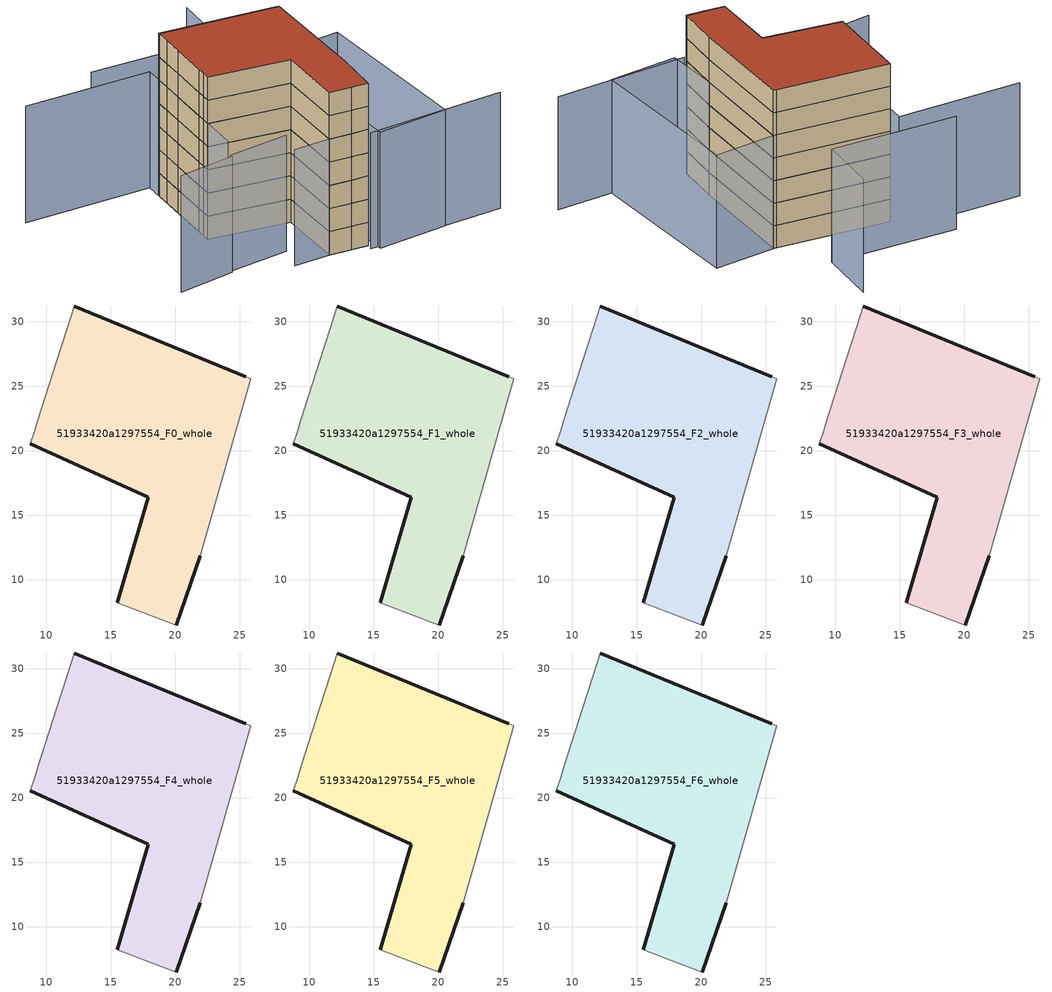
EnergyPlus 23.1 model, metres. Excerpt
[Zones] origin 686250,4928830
51933420a1297554_F0_whole
 floor ground (EU_floor_Construction): 20.08,6.49 21.95,11.86 25.84,25.58 25.46,25.74 12.16,31.21 11.62,29.5 10.81,26.96 9.35,22.35 9.1,21.55 8.77,20.52 17.92,16.37 15.51,8.21 18.14,7.21 z0
 wall outside (EU_wall_Construction): 12.16,31.21 25.46,25.74 / 21.95,11.86 20.08,6.49 / 15.51,8.21 17.92,16.37 8.77,20.52 z0:3
 wall adiabatic (EU_wall_Construction): 8.77,20.52 9.1,21.55 9.35,22.35 10.81,26.96 11.62,29.5 12.16,31.21 / 25.46,25.74 25.84,25.58 21.95,11.86 / 20.08,6.49 18.14,7.21 15.51,8.21 z0:3
51933420a1297554_F1_whole
 floor to 51933420a1297554_F0_whole (EU_floor_Construction): 20.08,6.49 21.95,11.86 25.84,25.58 25.46,25.74 12.16,31.21 11.62,29.5 10.81,26.96 9.35,22.35 9.1,21.55 8.77,20.52 17.92,16.37 15.51,8.21 18.14,7.21 z3
 wall outside (EU_wall_Construction): 12.16,31.21 25.46,25.74 / 21.95,11.86 20.08,6.49 / 15.51,8.21 17.92,16.37 8.77,20.52 z3:6
 wall adiabatic (EU_wall_Construction): 8.77,20.52 9.1,21.55 9.35,22.35 10.81,26.96 11.62,29.5 12.16,31.21 / 25.46,25.74 25.84,25.58 21.95,11.86 / 20.08,6.49 18.14,7.21 15.51,8.21 z3:6
51933420a1297554_F2_whole
 floor to 51933420a1297554_F1_whole (EU_floor_Construction): 20.08,6.49 21.95,11.86 25.84,25.58 25.46,25.74 12.16,31.21 11.62,29.5 10.81,26.96 9.35,22.35 9.1,21.55 8.77,20.52 17.92,16.37 15.51,8.21 18.14,7.21 z6
 wall outside (EU_wall_Construction): 12.16,31.21 25.46,25.74 / 21.95,11.86 20.08,6.49 / 15.51,8.21 17.92,16.37 8.77,20.52 z6:9
 wall adiabatic (EU_wall_Construction): 8.77,20.52 9.1,21.55 9.35,22.35 10.81,26.96 11.62,29.5 12.16,31.21 / 25.46,25.74 25.84,25.58 21.95,11.86 / 20.08,6.49 18.14,7.21 15.51,8.21 z6:9
51933420a1297554_F3_whole
 floor to 51933420a1297554_F2_whole (EU_floor_Construction): 20.08,6.49 21.95,11.86 25.84,25.58 25.46,25.74 12.16,31.21 11.62,29.5 10.81,26.96 9.35,22.35 9.1,21.55 8.77,20.52 17.92,16.37 15.51,8.21 18.14,7.21 z9
 wall outside (EU_wall_Construction): 12.16,31.21 25.46,25.74 / 21.95,11.86 20.08,6.49 / 15.51,8.21 17.92,16.37 8.77,20.52 z9:12
 wall adiabatic (EU_wall_Construction): 8.77,20.52 9.1,21.55 9.35,22.35 10.81,26.96 11.62,29.5 12.16,31.21 / 25.46,25.74 25.84,25.58 21.95,11.86 / 20.08,6.49 18.14,7.21 15.51,8.21 z9:12
51933420a1297554_F4_whole
 floor to 51933420a1297554_F3_whole (EU_floor_Construction): 20.08,6.49 21.95,11.86 25.84,25.58 25.46,25.74 12.16,31.21 11.62,29.5 10.81,26.96 9.35,22.35 9.1,21.55 8.77,20.52 17.92,16.37 15.51,8.21 18.14,7.21 z12
 wall outside (EU_wall_Construction): 12.16,31.21 25.46,25.74 / 21.95,11.86 20.08,6.49 / 15.51,8.21 17.92,16.37 8.77,20.52 z12:15
 wall adiabatic (EU_wall_Construction): 8.77,20.52 9.1,21.55 9.35,22.35 10.81,26.96 11.62,29.5 12.16,31.21 / 25.46,25.74 25.84,25.58 21.95,11.86 / 20.08,6.49 18.14,7.21 15.51,8.21 z12:15
51933420a1297554_F5_whole
 floor to 51933420a1297554_F4_whole (EU_floor_Construction): 20.08,6.49 21.95,11.86 25.84,25.58 25.46,25.74 12.16,31.21 11.62,29.5 10.81,26.96 9.35,22.35 9.1,21.55 8.77,20.52 17.92,16.37 15.51,8.21 18.14,7.21 z15
 wall outside (EU_wall_Construction): 12.16,31.21 25.46,25.74 / 21.95,11.86 20.08,6.49 / 15.51,8.21 17.92,16.37 8.77,20.52 z15:18
 wall adiabatic (EU_wall_Construction): 8.77,20.52 9.1,21.55 9.35,22.35 10.81,26.96 11.62,29.5 12.16,31.21 / 25.46,25.74 25.84,25.58 21.95,11.86 / 20.08,6.49 18.14,7.21 15.51,8.21 z15:18
51933420a1297554_F6_whole
 floor to 51933420a1297554_F5_whole (EU_floor_Construction): 20.08,6.49 21.95,11.86 25.84,25.58 25.46,25.74 12.16,31.21 11.62,29.5 10.81,26.96 9.35,22.35 9.1,21.55 8.77,20.52 17.92,16.37 15.51,8.21 18.14,7.21 z18
 wall outside (EU_wall_Construction): 12.16,31.21 25.46,25.74 / 21.95,11.86 20.08,6.49 / 15.51,8.21 17.92,16.37 8.77,20.52 z18:21
 wall adiabatic (EU_wall_Construction): 8.77,20.52 9.1,21.55 9.35,22.35 10.81,26.96 11.62,29.5 12.16,31.21 / 25.46,25.74 25.84,25.58 21.95,11.86 / 20.08,6.49 18.14,7.21 15.51,8.21 z18:21
 roof outside (EU_roof_Construction): 25.46,25.74 25.84,25.58 21.95,11.86 20.08,6.49 18.14,7.21 15.51,8.21 17.92,16.37 8.77,20.52 9.1,21.55 9.35,22.35 10.81,26.96 11.62,29.5 12.16,31.21 z21
shading: 19.71,5.78 36.25,1.41 / 11.09,9.38 20.03,7.01 / 5.34,13.83 12.82,12.29 / -1.85,14.68 5.27,13.47 / -2.37,38 12.79,33.19 / 12.79,33.19 7.38,16.12 / 26.07,39.97 23.54,32.61 / 23.54,32.61 8.21,37.88 / 33.61,23.92 29.21,3.22 / 29.21,3.22 20.51,5.07 / 20.51,5.07 24.91,25.77 / 24.91,25.77 33.61,23.92 z0:15
[Building]
EU S2 Campaign: North Axis=0; Terrain=City; Solar Distribution=FullExterior
[Site:Location]
Bologna: Latitude=44.5; Longitude=11.25; Time Zone=1; Elevation=37
[SizingPeriod:WeatherFileDays]
AnnualSizingPeriod: Begin Month=1; Begin Day of Month=1; End Month=12; End Day of Month=31; Day of Week for Start Day=Monday; Use Weather File Daylight Saving Period=No; Use Weather File Rain and Snow Indicators=No
[MATERIAL]
EU_InternalMass_Material: Roughness=MediumRough; Thickness=0.1; Conductivity=1; Density=1800; Specific Heat=900; Thermal Absorptance=0.9; Solar Absorptance=0.7; Visible Absorptance=0.7
[MATERIAL:NOMASS] Roughness=MediumRough; Thermal Absorptance=0.9; Solar Absorptance=0.7; Visible Absorptance=0.7
Name | Thermal Resistance
EU_wall_NoMass | 0.905828
EU_roof_NoMass | 0.37593
EU_floor_NoMass | 0.67114
[CONSTRUCTION]
EU_wall_Construction: EU_wall_NoMass
EU_roof_Construction: EU_roof_NoMass
EU_floor_Construction: EU_floor_NoMass
EU_InternalMass_Construction: EU_InternalMass_Material
[ZONE] Type=1; Multiplier=1; Ceiling Height=autocalculate; Floor Area=autocalculate; Part of Total Floor Area=Yes
Name | Volume
51933420a1297554_F0_whole | 640.322
51933420a1297554_F1_whole; 51933420a1297554_F2_whole; 51933420a1297554_F3_whole; 51933420a1297554_F4_whole; 51933420a1297554_F5_whole; 51933420a1297554_F6_whole | 640.323
[INTERNALMASS] Construction=EU_InternalMass_Construction; Surface Area=213.441
Name | Zone or ZoneList
51933420a1297554_F0_whole_EU_InternalMass | 51933420a1297554_F0_whole
51933420a1297554_F1_whole_EU_InternalMass | 51933420a1297554_F1_whole
51933420a1297554_F2_whole_EU_InternalMass | 51933420a1297554_F2_whole
51933420a1297554_F3_whole_EU_InternalMass | 51933420a1297554_F3_whole
51933420a1297554_F4_whole_EU_InternalMass | 51933420a1297554_F4_whole
51933420a1297554_F5_whole_EU_InternalMass | 51933420a1297554_F5_whole
51933420a1297554_F6_whole_EU_InternalMass | 51933420a1297554_F6_whole
[OTHEREQUIPMENT] Fuel Type=Electricity; Design Level Calculation Method=Watts/Area; Power per Zone Floor Area=1; Fraction Latent=0; Fraction Radiant=0; Fraction Lost=0; Carbon Dioxide Generation Rate=0; EndUse Subcategory=EU_Step8_InternalGains
Name | Zone or ZoneList or Space or SpaceList | Schedule
EU_Step8_InternalGain_51933420a1297554_F0_whole_f000 | 51933420a1297554_F0_whole | EU_Step8_GainSchedule_51933420a1297554_F0_whole_f000
EU_Step8_InternalGain_51933420a1297554_F1_whole_f000 | 51933420a1297554_F1_whole | EU_Step8_GainSchedule_51933420a1297554_F1_whole_f000
EU_Step8_InternalGain_51933420a1297554_F2_whole_f000 | 51933420a1297554_F2_whole | EU_Step8_GainSchedule_51933420a1297554_F2_whole_f000
EU_Step8_InternalGain_51933420a1297554_F3_whole_f000 | 51933420a1297554_F3_whole | EU_Step8_GainSchedule_51933420a1297554_F3_whole_f000
EU_Step8_InternalGain_51933420a1297554_F4_whole_f000 | 51933420a1297554_F4_whole | EU_Step8_GainSchedule_51933420a1297554_F4_whole_f000
EU_Step8_InternalGain_51933420a1297554_F5_whole_f000 | 51933420a1297554_F5_whole | EU_Step8_GainSchedule_51933420a1297554_F5_whole_f000
EU_Step8_InternalGain_51933420a1297554_F6_whole_f000 | 51933420a1297554_F6_whole | EU_Step8_GainSchedule_51933420a1297554_F6_whole_f000
[ZONEVENTILATION:DESIGNFLOWRATE] Schedule=EU_AlwaysOn; Design Flow Rate Calculation Method=AirChanges/Hour; Air Changes per Hour=0.73129; Ventilation Type=Natural; Fan Pressure Rise=0; Fan Total Efficiency=1; Constant Term Coefficient=1; Temperature Term Coefficient=0; Velocity Term Coefficient=0; Velocity Squared Term Coefficient=0; Minimum Indoor Temperature=-100; Maximum Indoor Temperature=100; Delta Temperature=-100; Minimum Outdoor Temperature=-100; Maximum Outdoor Temperature=100; Maximum Wind Speed=40
Name | Zone or ZoneList or Space or SpaceList
EU_ConstantAir_51933420a1297554_F0_whole | 51933420a1297554_F0_whole
EU_ConstantAir_51933420a1297554_F1_whole | 51933420a1297554_F1_whole
EU_ConstantAir_51933420a1297554_F2_whole | 51933420a1297554_F2_whole
EU_ConstantAir_51933420a1297554_F3_whole | 51933420a1297554_F3_whole
EU_ConstantAir_51933420a1297554_F4_whole | 51933420a1297554_F4_whole
EU_ConstantAir_51933420a1297554_F5_whole | 51933420a1297554_F5_whole
EU_ConstantAir_51933420a1297554_F6_whole | 51933420a1297554_F6_whole
[HVACTEMPLATE:THERMOSTAT] Constant Heating Setpoint=20; Constant Cooling Setpoint=50
EU_HeatOnly_51933420a1297554_F0_whole; EU_HeatOnly_51933420a1297554_F1_whole; EU_HeatOnly_51933420a1297554_F2_whole; EU_HeatOnly_51933420a1297554_F3_whole; EU_HeatOnly_51933420a1297554_F4_whole; EU_HeatOnly_51933420a1297554_F5_whole; EU_HeatOnly_51933420a1297554_F6_whole
[HVACTEMPLATE:ZONE:IDEALLOADSAIRSYSTEM] System Availability Schedule=EU_AlwaysOn; Maximum Heating Supply Air Temperature=50; Minimum Cooling Supply Air Temperature=13; Maximum Heating Supply Air Humidity Ratio=0.0156; Minimum Cooling Supply Air Humidity Ratio=0.0077; Heating Limit=NoLimit; Cooling Limit=NoLimit; Heating Availability Schedule=EU_AlwaysOn; Cooling Availability Schedule=EU_CoolingOff; Dehumidification Control Type=ConstantSensibleHeatRatio; Cooling Sensible Heat Ratio=0.7; Dehumidification Setpoint=60; Humidification Control Type=None; Humidification Setpoint=30; Outdoor Air Method=None; Outdoor Air Flow Rate per Person=0.00944; Outdoor Air Flow Rate per Zone Floor Area=0; Outdoor Air Flow Rate per Zone=0; Demand Controlled Ventilation Type=None; Outdoor Air Economizer Type=NoEconomizer; Heat Recovery Type=None; Sensible Heat Recovery Effectiveness=0.7; Latent Heat Recovery Effectiveness=0.65
Name | Template Thermostat
51933420a1297554_F0_whole | EU_HeatOnly_51933420a1297554_F0_whole
51933420a1297554_F1_whole | EU_HeatOnly_51933420a1297554_F1_whole
51933420a1297554_F2_whole | EU_HeatOnly_51933420a1297554_F2_whole
51933420a1297554_F3_whole | EU_HeatOnly_51933420a1297554_F3_whole
51933420a1297554_F4_whole | EU_HeatOnly_51933420a1297554_F4_whole
51933420a1297554_F5_whole | EU_HeatOnly_51933420a1297554_F5_whole
51933420a1297554_F6_whole | EU_HeatOnly_51933420a1297554_F6_whole
[SIZING:ZONE] Zone Cooling Design Supply Air Temperature Input Method=SupplyAirTemperature; Zone Cooling Design Supply Air Temperature=13; Zone Heating Design Supply Air Temperature Input Method=SupplyAirTemperature; Zone Heating Design Supply Air Temperature=50; Zone Cooling Design Supply Air Humidity Ratio=0.008; Zone Heating Design Supply Air Humidity Ratio=0.008; Cooling Design Air Flow Method=DesignDay; Cooling Design Air Flow Rate=0; Cooling Minimum Air Flow per Zone Floor Area=0.000762; Cooling Minimum Air Flow=0; Cooling Minimum Air Flow Fraction=0.2; Heating Design Air Flow Method=DesignDay; Heating Design Air Flow Rate=0; Heating Maximum Air Flow per Zone Floor Area=0.002032; Heating Maximum Air Flow=0.141576; Heating Maximum Air Flow Fraction=0.3; Account for Dedicated Outdoor Air System=No; Dedicated Outdoor Air System Control Strategy=NeutralSupplyAir; Dedicated Outdoor Air Low Setpoint Temperature for Design=autosize; Dedicated Outdoor Air High Setpoint Temperature for Design=autosize; Zone Load Sizing Method=Sensible Load Only No Latent Load; Zone Latent Cooling Design Supply Air Humidity Ratio Input Method=HumidityRatioDifference; Zone Cooling Design Supply Air Humidity Ratio Difference=0.005; Zone Latent Heating Design Supply Air Humidity Ratio Input Method=HumidityRatioDifference; Zone Humidification Design Supply Air Humidity Ratio Difference=0.005
51933420a1297554_F0_whole; 51933420a1297554_F1_whole; 51933420a1297554_F2_whole; 51933420a1297554_F3_whole; 51933420a1297554_F4_whole; 51933420a1297554_F5_whole; 51933420a1297554_F6_whole
[SCHEDULE:CONSTANT]
Name | Hourly Value
EU_AlwaysOn | 1
EU_CoolingOff | 0
[SCHEDULE:FILE] Column Number=1; Rows to Skip at Top=0; Number of Hours of Data=8760; Column Separator=Comma; Interpolate to Timestep=No; Minutes per Item=60; Adjust Schedule for Daylight Savings=Yes
Name | File
EU_Step8_GainSchedule_51933420a1297554_F0_whole_f000 | ../../schedules/51933420a1297554/51933420a1297554_F0_whole_f000_gain.csv
EU_Step8_GainSchedule_51933420a1297554_F1_whole_f000 | ../../schedules/51933420a1297554/51933420a1297554_F1_whole_f000_gain.csv
EU_Step8_GainSchedule_51933420a1297554_F2_whole_f000 | ../../schedules/51933420a1297554/51933420a1297554_F2_whole_f000_gain.csv
EU_Step8_GainSchedule_51933420a1297554_F3_whole_f000 | ../../schedules/51933420a1297554/51933420a1297554_F3_whole_f000_gain.csv
EU_Step8_GainSchedule_51933420a1297554_F4_whole_f000 | ../../schedules/51933420a1297554/51933420a1297554_F4_whole_f000_gain.csv
EU_Step8_GainSchedule_51933420a1297554_F5_whole_f000 | ../../schedules/51933420a1297554/51933420a1297554_F5_whole_f000_gain.csv
EU_Step8_GainSchedule_51933420a1297554_F6_whole_f000 | ../../schedules/51933420a1297554/51933420a1297554_F6_whole_f000_gain.csv
